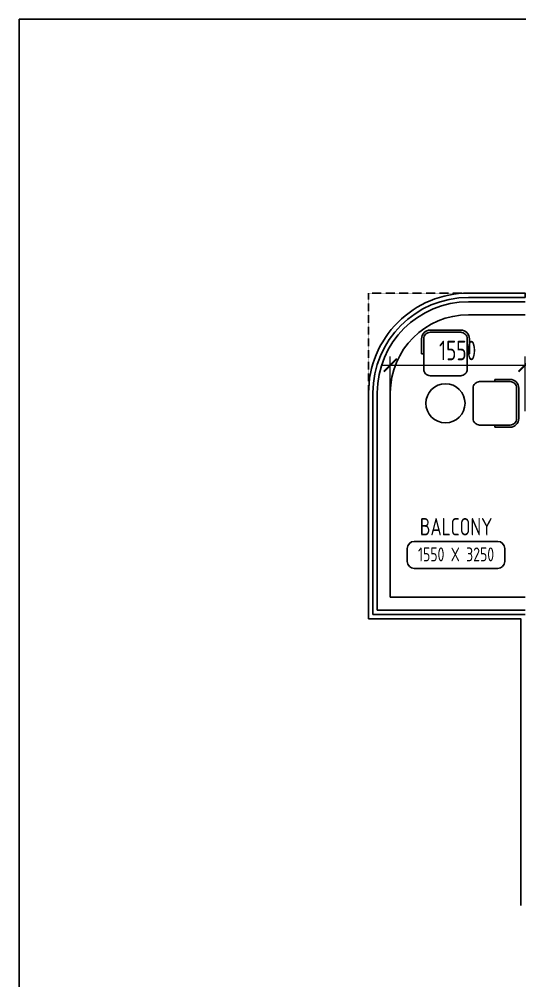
# Model space of a CAD drawing. Header units: millimetres. Extents: x -32588 to 76206, y -105754 to 17102.
# Drawn here: x -31859 to -26103, y 6033 to 17102 of the extents above; entities that cross this region are included whole.
import ezdxf
from ezdxf.enums import TextEntityAlignment as Align

# ---------------------------------------------------------------- set-up
doc = ezdxf.new("R2010")
doc.units = ezdxf.units.MM
doc.header["$LTSCALE"] = 10
doc.header["$PDMODE"] = 35
doc.header["$PDSIZE"] = 500
doc.linetypes.add('HIDDEN', pattern=[9.525, 6.35, -3.175])
for name, color, linetype in [('07--DIM-1', 1, 'Continuous'), ('A--BLOCKWALL-1', 9, 'Continuous'), ('A--CONCRETE-HID', 9, 'HIDDEN'), ('A--FURNITURE-0', 253, 'Continuous'), ('A--HANDRAIL-1', 9, 'Continuous'), ('A--SPACENUMBER', 2, 'Continuous'), ('A--SPACENUMBER-1', 8, 'Continuous'), ('A--SPACEREF', 3, 'Continuous'), ('A--Stucture', 9, 'Continuous')]:
    doc.layers.add(name, color=color, linetype=linetype)
doc.styles.add('ISO', font='isocp2.shx', dxfattribs={"width": 0.8})
doc.dimstyles.new('A-DIM-100', dxfattribs={"dimscale": 100, "dimtxt": 2.25, "dimasz": 1.5, "dimexe": 1, "dimexo": 0.5, "dimgap": 0, "dimtad": 0, "dimdec": 0, "dimzin": 12, "dimdsep": 46, "dimtxsty": 'ISO', "dimblk": 'ARCHTICK', "dimcen": 1, "dimdle": 1, "dimclrd": 8, "dimclre": 8, "dimclrt": 256, "dimadec": 0, "dimazin": 3, "dimtfac": 1, "dimtdec": 0, "dimtmove": 1, "dimatfit": 2, "dimfxl": 1, "dimtvp": 0.75, "dimtolj": 1, "dimtzin": 12, "dimlwd": 18, "dimlwe": 18, "dimarcsym": 0})

# ---------------------------------------------------------------- blocks, each defined once
blk = doc.blocks.new('SPACE')
at = {"layer": 'A--SPACENUMBER-1'}
blk.add_lwpolyline([(-600, 0), (600, 0, 0.414213562), (700, 100), (700, 288.5, 0.414213562), (600, 388.5), (-600, 388.5, 0.414213562), (-700, 288.5), (-700, 100, 0.414213562), (-600, 0, -0.052514465)], format="xyb", dxfattribs=at)
at = {"layer": 'A--SPACENUMBER', "style": 'ISO', "width": 0.8, "flags": 4}
blk.add_attdef('01', text='', height=250, dxfattribs=at).set_placement((0.455, 202.41), align=Align.MIDDLE)
at = {"layer": 'A--SPACEREF', "style": 'ISO', "width": 0.8, "flags": 4}
blk.add_attdef('S', text='', height=300, dxfattribs=at).set_placement((1.35, 474.975), align=Align.CENTER)
blk = doc.blocks.new('A$C383732B3')
for p, q in [((275, 250), (275, 275)), ((275, -250), (275, -275))]:
    blk.add_line(p, q)
blk.add_lwpolyline([(275, 275), (100, 275, 0.414214), (0, 175), (0, -175, 0.414214), (100, -275), (275, -275)], format="xyb")
blk.add_lwpolyline([(100, -250), (450, -250, 0.414214), (525, -175), (525, 175, 0.414214), (450, 250), (100, 250, 0.414214), (25, 175), (25, -175, 0.414214)], format="xyb", close=True)
blk = doc.blocks.new('_ArchTick')
at = {"color": 0, "const_width": 0.15}
blk.add_lwpolyline([(-0.5, -0.5), (0.5, 0.5)], dxfattribs=at)
blk = doc.blocks.new('*D77')
at = {"layer": '07--DIM-1', "color": 8, "lineweight": 18}
for p, q in [((-27592, 12590), (-27592, 13220)), ((-26042, 12590), (-26042, 13220)), ((-27692, 13120), (-25942, 13120))]:
    blk.add_line(p, q, dxfattribs=at)
at = {"layer": 'Defpoints', "color": 0}
for p in [(-26042, 13120), (-27592, 12540), (-26042, 12540)]:
    blk.add_point(p, dxfattribs=at)
at = {"layer": '07--DIM-1', "color": 8, "lineweight": 18, "xscale": 150, "yscale": 150, "zscale": 150, "rotation": 180}
blk.add_blockref('_ArchTick', (-27592, 13120), dxfattribs=at)
at = {"layer": '07--DIM-1', "color": 8, "lineweight": 18, "xscale": 150, "yscale": 150, "zscale": 150}
blk.add_blockref('_ArchTick', (-26042, 13120), dxfattribs=at)
at = {"layer": '07--DIM-1', "insert": (-26817, 13289), "char_height": 225, "attachment_point": 5, "style": 'ISO'}
blk.add_mtext('\\A1;1550', dxfattribs=at)

msp = doc.modelspace()

# ---------------------------------------------------------------- linework, layer by layer
msp.add_lwpolyline([(-31858.9, 17102.4), (3038.3, 17102.4), (3038.3, -2067.1), (-31858.9, -2067.1)], close=True)
at = {"layer": 'A--BLOCKWALL-1'}
for p, q in [((-26691.6, 13700), (-26041.6, 13700)), ((-27591.6, 10450), (-27591.6, 12800)), ((-27591.6, 10450), (-26041.6, 10450))]:
    msp.add_line(p, q, dxfattribs=at)
msp.add_arc((-26691.6, 12800), 900, 90, 180, dxfattribs=at)
at = {"layer": 'A--CONCRETE-HID', "ltscale": 0.01}
msp.add_lwpolyline([(-26691.6, 13950), (-27841.6, 13950), (-27841.6, 12800)], dxfattribs=at)
at = {"layer": 'A--FURNITURE-0'}
msp.add_circle((-26956.9, 12680.9), 225, dxfattribs=at)
at = {"layer": 'A--HANDRAIL-1', "color": 1}
for p, q in [((-26691.6, 13900), (-26041.6, 13900)), ((-26691.6, 13850), (-26041.6, 13850)), ((-27791.6, 10250), (-27791.6, 12800)), ((-27741.6, 10300), (-27741.6, 12800)), ((-27741.6, 10300), (-26041.6, 10300)), ((-27791.6, 10250), (-26041.6, 10250))]:
    msp.add_line(p, q, dxfattribs=at)
for radius in [1100, 1050]:
    msp.add_arc((-26691.6, 12800), radius, 90, 180, dxfattribs=at)
at = {"layer": 'A--Stucture', "linetype": 'Continuous', "ltscale": 0.5}
msp.add_lwpolyline([(-26041.6, 13900), (-26041.6, 13950), (-26691.6, 13950, 0.4142136), (-27841.6, 12800), (-27841.6, 10200), (-26091.6, 10200), (-26091.6, 6900)], format="xyb", dxfattribs=at)

# ---------------------------------------------------------------- block references
at = {"layer": 'A--FURNITURE-0', "extrusion": (0, 0, -1), "xscale": -1, "zscale": -1, "rotation": 90}
msp.add_blockref('A$C383732B3', (26956.9, 13524.1), dxfattribs=at)
at = {"layer": 'A--FURNITURE-0', "xscale": -1}
msp.add_blockref('A$C383732B3', (-26113.7, 12680.9), dxfattribs=at)
at = {"layer": 'A--SPACEREF'}
ref = msp.add_blockref('SPACE', (-26835.9, 10780.2), dxfattribs=dict(at, xscale=0.8000000000029104, yscale=0.8, zscale=0.8))
ref.add_attrib('01', '1550 X 3250', dxfattribs={"layer": 'A--SPACENUMBER', "height": 160, "style": 'ISO', "width": 0.8, "flags": 4}).set_placement((-26835.3, 10942.1), align=Align.MIDDLE)
ref.add_attrib('S', 'BALCONY', dxfattribs={"height": 200, "style": 'ISO', "width": 0.8, "flags": 4}).set_placement((-26834.6, 11160.2), align=Align.CENTER)

# ---------------------------------------------------------------- dimensions: what is measured, and where the dimension line sits
at = {"layer": '07--DIM-1'}
dim = msp.add_linear_dim(base=(-26041.6, 13119.9), p1=(-27591.6, 12539.7), p2=(-26041.6, 12539.7), dimstyle='A-DIM-100', dxfattribs=at)
dim.commit()
dim.dimension.update_dxf_attribs({"geometry": '*D77', "text_midpoint": (-26816.6, 13288.6)})

doc.saveas('drawing.dxf')
